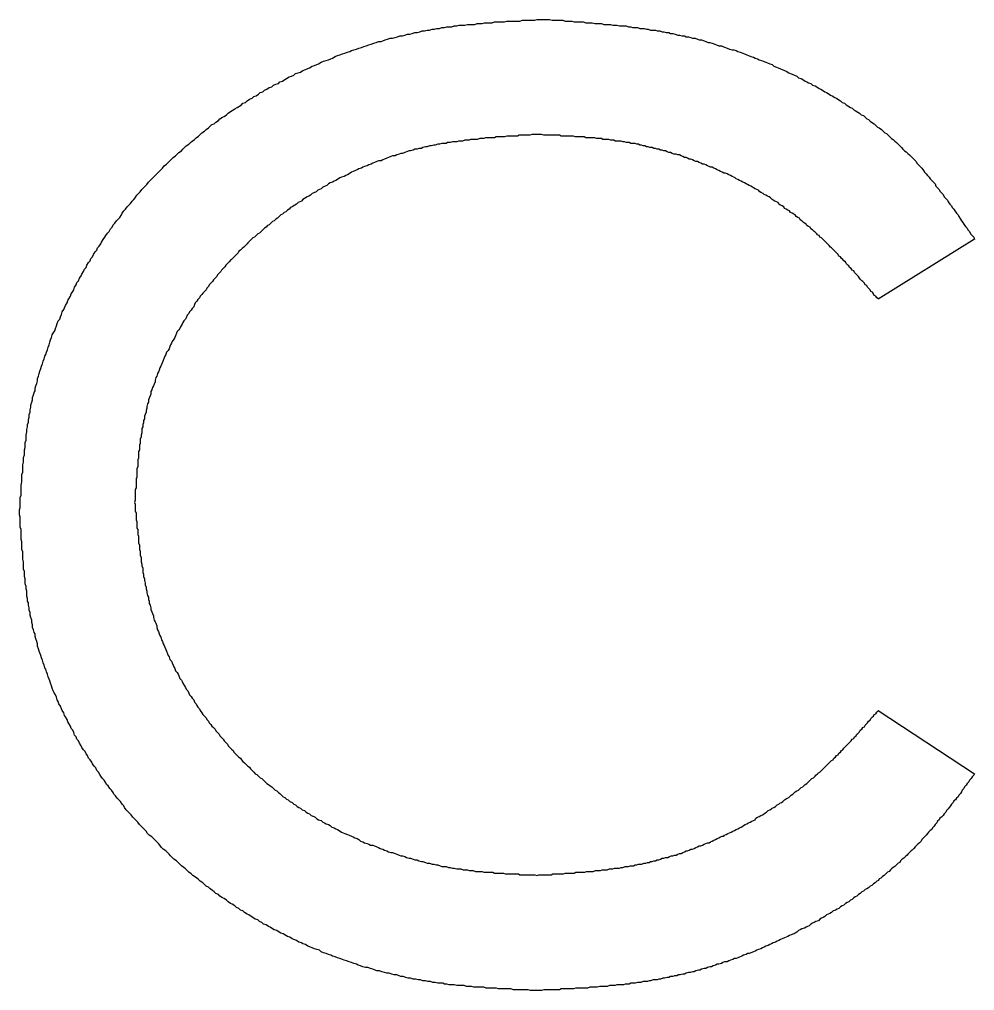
# Model space of a CAD drawing. Extents: x 50 to 503, y 33 to 383.
# Drawn here: x 137.731 to 138.893, y 370.734 to 371.916 of the extents above; entities that cross this region are included whole.
import ezdxf

# ---------------------------------------------------------------- set-up
doc = ezdxf.new("R2010")
doc.units = 0
doc.layers.get('0').update_dxf_attribs({"linetype": 'CONTINUOUS'})

msp = doc.modelspace()

# ---------------------------------------------------------------- linework, layer by layer
at = {"color": 7, "linetype": 'CONTINUOUS'}
for p, q in [((138.8931, 371.6484), (138.7757, 371.5755)), ((138.7757, 371.0747), (138.8931, 370.9977))]:
    msp.add_line(p, q, dxfattribs=at)
at = {"color": 7}
for points in [[(137.731, 371.316, 0), (137.731, 371.319, 0), (137.732, 371.322, 0), (137.732, 371.325, 0), (137.732, 371.328, 0), (137.732, 371.331, 0), (137.732, 371.334, 0), (137.733, 371.337, 0), (137.733, 371.34, 0), (137.733, 371.343, 0), (137.733, 371.346, 0), (137.733, 371.349, 0), (137.734, 371.353, 0), (137.734, 371.356, 0), (137.734, 371.359, 0), (137.734, 371.362, 0), (137.735, 371.365, 0), (137.735, 371.368, 0), (137.735, 371.371, 0), (137.735, 371.374, 0), (137.736, 371.377, 0), (137.736, 371.38, 0), (137.736, 371.383, 0), (137.737, 371.386, 0), (137.737, 371.389, 0), (137.737, 371.392, 0), (137.738, 371.395, 0), (137.738, 371.398, 0), (137.738, 371.401, 0), (137.739, 371.404, 0), (137.739, 371.407, 0), (137.739, 371.41, 0), (137.74, 371.414, 0), (137.74, 371.417, 0), (137.741, 371.42, 0), (137.741, 371.423, 0), (137.742, 371.426, 0), (137.742, 371.429, 0), (137.743, 371.432, 0), (137.743, 371.435, 0), (137.744, 371.438, 0), (137.744, 371.441, 0), (137.745, 371.444, 0), (137.745, 371.447, 0), (137.746, 371.45, 0), (137.747, 371.453, 0), (137.747, 371.456, 0), (137.748, 371.459, 0), (137.749, 371.462, 0), (137.75, 371.464, 0), (137.75, 371.467, 0), (137.751, 371.47, 0), (137.752, 371.473, 0), (137.753, 371.476, 0), (137.753, 371.479, 0), (137.754, 371.482, 0), (137.755, 371.485, 0), (137.756, 371.488, 0), (137.757, 371.491, 0), (137.758, 371.494, 0), (137.759, 371.497, 0), (137.76, 371.5, 0), (137.761, 371.503, 0), (137.762, 371.506, 0), (137.763, 371.508, 0), (137.764, 371.511, 0), (137.765, 371.514, 0), (137.766, 371.517, 0), (137.767, 371.52, 0), (137.768, 371.523, 0), (137.769, 371.526, 0), (137.77, 371.529, 0), (137.771, 371.532, 0), (137.772, 371.534, 0), (137.774, 371.537, 0), (137.775, 371.54, 0), (137.776, 371.543, 0), (137.777, 371.546, 0), (137.778, 371.549, 0), (137.78, 371.551, 0), (137.781, 371.554, 0), (137.782, 371.557, 0), (137.783, 371.56, 0), (137.785, 371.563, 0), (137.786, 371.565, 0), (137.787, 371.568, 0), (137.789, 371.571, 0), (137.79, 371.574, 0), (137.791, 371.576, 0), (137.793, 371.579, 0), (137.794, 371.582, 0), (137.796, 371.585, 0), (137.797, 371.587, 0), (137.798, 371.59, 0), (137.8, 371.593, 0), (137.801, 371.596, 0), (137.803, 371.598, 0), (137.804, 371.601, 0), (137.806, 371.604, 0), (137.807, 371.606, 0), (137.809, 371.609, 0), (137.81, 371.612, 0), (137.812, 371.614, 0), (137.813, 371.617, 0), (137.815, 371.62, 0), (137.817, 371.622, 0), (137.818, 371.625, 0), (137.82, 371.627, 0), (137.821, 371.63, 0), (137.823, 371.633, 0), (137.825, 371.635, 0), (137.826, 371.638, 0), (137.828, 371.64, 0), (137.83, 371.643, 0), (137.831, 371.645, 0), (137.833, 371.648, 0), (137.835, 371.651, 0), (137.836, 371.653, 0), (137.838, 371.656, 0), (137.84, 371.658, 0), (137.842, 371.661, 0), (137.844, 371.663, 0), (137.845, 371.666, 0), (137.847, 371.668, 0), (137.849, 371.671, 0), (137.851, 371.673, 0), (137.853, 371.675, 0), (137.855, 371.678, 0), (137.856, 371.68, 0), (137.858, 371.683, 0), (137.86, 371.685, 0), (137.862, 371.688, 0), (137.864, 371.69, 0), (137.866, 371.692, 0), (137.868, 371.695, 0), (137.87, 371.697, 0), (137.872, 371.699, 0), (137.874, 371.702, 0), (137.876, 371.704, 0), (137.878, 371.706, 0), (137.88, 371.709, 0), (137.882, 371.711, 0), (137.884, 371.713, 0), (137.886, 371.715, 0), (137.888, 371.718, 0), (137.89, 371.72, 0), (137.892, 371.722, 0), (137.894, 371.724, 0), (137.897, 371.727, 0), (137.899, 371.729, 0), (137.901, 371.731, 0), (137.903, 371.733, 0), (137.905, 371.735, 0), (137.907, 371.738, 0), (137.91, 371.74, 0), (137.912, 371.742, 0), (137.914, 371.744, 0), (137.916, 371.746, 0), (137.918, 371.748, 0), (137.921, 371.75, 0), (137.923, 371.752, 0), (137.925, 371.754, 0), (137.928, 371.756, 0), (137.93, 371.758, 0), (137.932, 371.76, 0), (137.934, 371.762, 0), (137.937, 371.764, 0), (137.939, 371.766, 0), (137.941, 371.768, 0), (137.944, 371.77, 0), (137.946, 371.772, 0), (137.949, 371.774, 0), (137.951, 371.776, 0), (137.953, 371.778, 0), (137.956, 371.78, 0), (137.958, 371.782, 0), (137.961, 371.784, 0), (137.963, 371.786, 0), (137.965, 371.788, 0), (137.968, 371.789, 0), (137.97, 371.791, 0), (137.973, 371.793, 0), (137.975, 371.795, 0), (137.978, 371.797, 0), (137.98, 371.798, 0), (137.983, 371.8, 0), (137.985, 371.802, 0), (137.988, 371.804, 0), (137.99, 371.805, 0), (137.993, 371.807, 0), (137.996, 371.809, 0), (137.998, 371.81, 0), (138.001, 371.812, 0), (138.003, 371.814, 0), (138.006, 371.815, 0), (138.008, 371.817, 0), (138.011, 371.819, 0), (138.014, 371.82, 0), (138.016, 371.822, 0), (138.019, 371.823, 0), (138.022, 371.825, 0), (138.024, 371.827, 0), (138.027, 371.828, 0), (138.029, 371.83, 0), (138.032, 371.831, 0), (138.035, 371.833, 0), (138.038, 371.834, 0), (138.04, 371.836, 0), (138.043, 371.837, 0), (138.046, 371.838, 0), (138.048, 371.84, 0), (138.051, 371.841, 0), (138.054, 371.843, 0), (138.056, 371.844, 0), (138.059, 371.846, 0), (138.062, 371.847, 0), (138.065, 371.848, 0), (138.067, 371.85, 0), (138.07, 371.851, 0), (138.073, 371.852, 0), (138.076, 371.854, 0), (138.079, 371.855, 0), (138.081, 371.856, 0), (138.084, 371.857, 0), (138.087, 371.859, 0), (138.09, 371.86, 0), (138.093, 371.861, 0), (138.095, 371.862, 0), (138.098, 371.864, 0), (138.101, 371.865, 0), (138.104, 371.866, 0), (138.107, 371.867, 0), (138.11, 371.868, 0), (138.112, 371.869, 0), (138.115, 371.871, 0), (138.118, 371.872, 0), (138.121, 371.873, 0), (138.124, 371.874, 0), (138.127, 371.875, 0), (138.13, 371.876, 0), (138.133, 371.877, 0), (138.135, 371.878, 0), (138.138, 371.879, 0), (138.141, 371.88, 0), (138.144, 371.881, 0), (138.147, 371.882, 0), (138.15, 371.883, 0), (138.153, 371.884, 0), (138.156, 371.885, 0), (138.159, 371.886, 0), (138.162, 371.887, 0), (138.165, 371.888, 0), (138.168, 371.889, 0), (138.171, 371.889, 0), (138.173, 371.89, 0), (138.176, 371.891, 0), (138.179, 371.892, 0), (138.182, 371.893, 0), (138.185, 371.893, 0), (138.188, 371.894, 0), (138.191, 371.895, 0), (138.194, 371.896, 0), (138.197, 371.896, 0), (138.2, 371.897, 0), (138.203, 371.898, 0), (138.206, 371.898, 0), (138.209, 371.899, 0), (138.212, 371.9, 0), (138.215, 371.9, 0), (138.218, 371.901, 0), (138.221, 371.902, 0), (138.224, 371.902, 0), (138.227, 371.903, 0), (138.23, 371.903, 0), (138.233, 371.904, 0), (138.236, 371.904, 0), (138.239, 371.905, 0), (138.242, 371.905, 0), (138.245, 371.906, 0), (138.248, 371.906, 0), (138.251, 371.907, 0), (138.254, 371.907, 0), (138.257, 371.907, 0), (138.26, 371.908, 0), (138.263, 371.908, 0), (138.266, 371.909, 0), (138.269, 371.909, 0), (138.273, 371.909, 0), (138.276, 371.91, 0), (138.279, 371.91, 0), (138.282, 371.91, 0), (138.285, 371.91, 0), (138.288, 371.911, 0), (138.291, 371.911, 0), (138.294, 371.911, 0), (138.297, 371.912, 0), (138.3, 371.912, 0), (138.303, 371.912, 0), (138.306, 371.912, 0), (138.309, 371.913, 0), (138.312, 371.913, 0), (138.315, 371.913, 0), (138.318, 371.913, 0), (138.321, 371.913, 0), (138.324, 371.914, 0), (138.327, 371.914, 0), (138.331, 371.914, 0), (138.334, 371.914, 0), (138.337, 371.914, 0), (138.34, 371.914, 0), (138.343, 371.915, 0), (138.346, 371.915, 0), (138.349, 371.915, 0), (138.352, 371.915, 0), (138.355, 371.915, 0), (138.358, 371.915, 0), (138.361, 371.916, 0), (138.364, 371.916, 0), (138.367, 371.916, 0), (138.37, 371.916, 0)], [(138.37, 371.916, 0), (138.373, 371.916, 0), (138.376, 371.916, 0), (138.379, 371.915, 0), (138.381, 371.915, 0), (138.384, 371.915, 0), (138.387, 371.915, 0), (138.39, 371.915, 0), (138.392, 371.915, 0), (138.395, 371.914, 0), (138.398, 371.914, 0), (138.401, 371.914, 0), (138.403, 371.914, 0), (138.406, 371.913, 0), (138.409, 371.913, 0), (138.412, 371.913, 0), (138.414, 371.913, 0), (138.417, 371.913, 0), (138.42, 371.912, 0), (138.423, 371.912, 0), (138.425, 371.912, 0), (138.428, 371.912, 0), (138.431, 371.911, 0), (138.434, 371.911, 0), (138.436, 371.911, 0), (138.439, 371.911, 0), (138.442, 371.91, 0), (138.445, 371.91, 0), (138.447, 371.91, 0), (138.45, 371.91, 0), (138.453, 371.909, 0), (138.456, 371.909, 0), (138.458, 371.909, 0), (138.461, 371.908, 0), (138.464, 371.908, 0), (138.467, 371.908, 0), (138.469, 371.908, 0), (138.472, 371.907, 0), (138.475, 371.907, 0), (138.477, 371.906, 0), (138.48, 371.906, 0), (138.483, 371.906, 0), (138.486, 371.905, 0), (138.488, 371.905, 0), (138.491, 371.905, 0), (138.494, 371.904, 0), (138.496, 371.904, 0), (138.499, 371.903, 0), (138.502, 371.903, 0), (138.505, 371.903, 0), (138.507, 371.902, 0), (138.51, 371.902, 0), (138.513, 371.901, 0), (138.515, 371.901, 0), (138.518, 371.9, 0), (138.521, 371.9, 0), (138.523, 371.899, 0), (138.526, 371.899, 0), (138.529, 371.898, 0), (138.532, 371.897, 0), (138.534, 371.897, 0), (138.537, 371.896, 0), (138.54, 371.896, 0), (138.542, 371.895, 0), (138.545, 371.895, 0), (138.548, 371.894, 0), (138.55, 371.893, 0), (138.553, 371.893, 0), (138.556, 371.892, 0), (138.558, 371.891, 0), (138.561, 371.891, 0), (138.564, 371.89, 0), (138.566, 371.889, 0), (138.569, 371.888, 0), (138.571, 371.888, 0), (138.574, 371.887, 0), (138.577, 371.886, 0), (138.579, 371.885, 0), (138.582, 371.884, 0), (138.585, 371.884, 0), (138.587, 371.883, 0), (138.59, 371.882, 0), (138.592, 371.881, 0), (138.595, 371.88, 0), (138.598, 371.879, 0), (138.6, 371.879, 0), (138.603, 371.878, 0), (138.605, 371.877, 0), (138.608, 371.876, 0), (138.611, 371.875, 0), (138.613, 371.874, 0), (138.616, 371.873, 0), (138.618, 371.872, 0), (138.621, 371.871, 0), (138.624, 371.87, 0), (138.626, 371.869, 0), (138.629, 371.868, 0), (138.631, 371.867, 0), (138.634, 371.866, 0), (138.636, 371.865, 0), (138.639, 371.864, 0), (138.641, 371.863, 0), (138.644, 371.862, 0), (138.647, 371.861, 0), (138.649, 371.859, 0), (138.652, 371.858, 0), (138.654, 371.857, 0), (138.657, 371.856, 0), (138.659, 371.855, 0), (138.662, 371.854, 0), (138.664, 371.853, 0), (138.667, 371.851, 0), (138.669, 371.85, 0), (138.672, 371.849, 0), (138.674, 371.848, 0), (138.677, 371.847, 0), (138.679, 371.845, 0), (138.682, 371.844, 0), (138.684, 371.843, 0), (138.687, 371.841, 0), (138.689, 371.84, 0), (138.691, 371.839, 0), (138.694, 371.838, 0), (138.696, 371.836, 0), (138.699, 371.835, 0), (138.701, 371.834, 0), (138.704, 371.832, 0), (138.706, 371.831, 0), (138.708, 371.83, 0), (138.711, 371.828, 0), (138.713, 371.827, 0), (138.716, 371.825, 0), (138.718, 371.824, 0), (138.72, 371.823, 0), (138.723, 371.821, 0), (138.725, 371.82, 0), (138.728, 371.818, 0), (138.73, 371.817, 0), (138.732, 371.815, 0), (138.735, 371.814, 0), (138.737, 371.812, 0), (138.739, 371.811, 0), (138.742, 371.809, 0), (138.744, 371.808, 0), (138.746, 371.806, 0), (138.748, 371.805, 0), (138.751, 371.803, 0), (138.753, 371.802, 0), (138.755, 371.8, 0), (138.758, 371.799, 0), (138.76, 371.797, 0), (138.762, 371.795, 0), (138.764, 371.794, 0), (138.766, 371.792, 0), (138.769, 371.79, 0), (138.771, 371.789, 0), (138.773, 371.787, 0), (138.775, 371.785, 0), (138.777, 371.784, 0), (138.78, 371.782, 0), (138.782, 371.78, 0), (138.784, 371.778, 0), (138.786, 371.777, 0), (138.788, 371.775, 0), (138.79, 371.773, 0), (138.792, 371.771, 0), (138.794, 371.77, 0), (138.796, 371.768, 0), (138.798, 371.766, 0), (138.8, 371.764, 0), (138.802, 371.762, 0), (138.804, 371.76, 0), (138.806, 371.758, 0), (138.808, 371.756, 0), (138.81, 371.755, 0), (138.812, 371.753, 0), (138.814, 371.751, 0), (138.816, 371.749, 0), (138.818, 371.747, 0), (138.82, 371.745, 0), (138.822, 371.743, 0), (138.823, 371.741, 0), (138.825, 371.739, 0), (138.827, 371.737, 0), (138.829, 371.735, 0), (138.831, 371.732, 0), (138.832, 371.73, 0), (138.834, 371.728, 0), (138.836, 371.726, 0), (138.838, 371.724, 0), (138.839, 371.722, 0), (138.841, 371.72, 0), (138.843, 371.718, 0), (138.845, 371.716, 0), (138.846, 371.713, 0), (138.848, 371.711, 0), (138.85, 371.709, 0), (138.851, 371.707, 0), (138.853, 371.705, 0), (138.855, 371.703, 0), (138.856, 371.7, 0), (138.858, 371.698, 0), (138.86, 371.696, 0), (138.861, 371.694, 0), (138.863, 371.691, 0), (138.865, 371.689, 0), (138.866, 371.687, 0), (138.868, 371.685, 0), (138.869, 371.683, 0), (138.871, 371.68, 0), (138.873, 371.678, 0), (138.874, 371.676, 0), (138.876, 371.673, 0), (138.877, 371.671, 0), (138.879, 371.669, 0), (138.88, 371.667, 0), (138.882, 371.664, 0), (138.884, 371.662, 0), (138.885, 371.66, 0), (138.887, 371.658, 0), (138.888, 371.655, 0), (138.89, 371.653, 0), (138.892, 371.651, 0), (138.893, 371.648, 0)], [(138.36, 371.776, 0), (138.357, 371.776, 0), (138.355, 371.776, 0), (138.352, 371.775, 0), (138.35, 371.775, 0), (138.347, 371.775, 0), (138.345, 371.775, 0), (138.342, 371.775, 0), (138.339, 371.775, 0), (138.337, 371.774, 0), (138.334, 371.774, 0), (138.332, 371.774, 0), (138.329, 371.774, 0), (138.327, 371.774, 0), (138.324, 371.774, 0), (138.321, 371.773, 0), (138.319, 371.773, 0), (138.316, 371.773, 0), (138.314, 371.773, 0), (138.311, 371.773, 0), (138.309, 371.772, 0), (138.306, 371.772, 0), (138.303, 371.772, 0), (138.301, 371.772, 0), (138.298, 371.772, 0), (138.296, 371.771, 0), (138.293, 371.771, 0), (138.291, 371.771, 0), (138.288, 371.77, 0), (138.286, 371.77, 0), (138.283, 371.77, 0), (138.28, 371.77, 0), (138.278, 371.769, 0), (138.275, 371.769, 0), (138.273, 371.769, 0), (138.27, 371.768, 0), (138.268, 371.768, 0), (138.265, 371.768, 0), (138.263, 371.767, 0), (138.26, 371.767, 0), (138.258, 371.767, 0), (138.255, 371.766, 0), (138.252, 371.766, 0), (138.25, 371.765, 0), (138.247, 371.765, 0), (138.245, 371.765, 0), (138.242, 371.764, 0), (138.24, 371.764, 0), (138.237, 371.763, 0), (138.235, 371.763, 0), (138.232, 371.762, 0), (138.23, 371.762, 0), (138.227, 371.761, 0), (138.225, 371.761, 0), (138.222, 371.76, 0), (138.22, 371.759, 0), (138.217, 371.759, 0), (138.215, 371.758, 0), (138.212, 371.758, 0), (138.21, 371.757, 0), (138.207, 371.756, 0), (138.205, 371.756, 0), (138.202, 371.755, 0), (138.2, 371.754, 0), (138.197, 371.753, 0), (138.195, 371.753, 0), (138.193, 371.752, 0), (138.19, 371.751, 0), (138.188, 371.75, 0), (138.185, 371.75, 0), (138.183, 371.749, 0), (138.18, 371.748, 0), (138.178, 371.747, 0), (138.175, 371.746, 0), (138.173, 371.745, 0), (138.171, 371.744, 0), (138.168, 371.744, 0), (138.166, 371.743, 0), (138.163, 371.742, 0), (138.161, 371.741, 0), (138.159, 371.74, 0), (138.156, 371.739, 0), (138.154, 371.738, 0), (138.151, 371.737, 0), (138.149, 371.736, 0), (138.147, 371.735, 0), (138.144, 371.734, 0), (138.142, 371.733, 0), (138.14, 371.732, 0), (138.137, 371.731, 0), (138.135, 371.73, 0), (138.132, 371.728, 0), (138.13, 371.727, 0), (138.128, 371.726, 0), (138.126, 371.725, 0), (138.123, 371.724, 0), (138.121, 371.723, 0), (138.119, 371.722, 0), (138.116, 371.72, 0), (138.114, 371.719, 0), (138.112, 371.718, 0), (138.109, 371.717, 0), (138.107, 371.716, 0), (138.105, 371.714, 0), (138.103, 371.713, 0), (138.1, 371.712, 0), (138.098, 371.71, 0), (138.096, 371.709, 0), (138.094, 371.708, 0), (138.092, 371.706, 0), (138.089, 371.705, 0), (138.087, 371.704, 0), (138.085, 371.702, 0), (138.083, 371.701, 0), (138.081, 371.7, 0), (138.078, 371.698, 0), (138.076, 371.697, 0), (138.074, 371.695, 0), (138.072, 371.694, 0), (138.07, 371.693, 0), (138.068, 371.691, 0), (138.066, 371.69, 0), (138.063, 371.688, 0), (138.061, 371.687, 0), (138.059, 371.685, 0), (138.057, 371.684, 0), (138.055, 371.682, 0), (138.053, 371.681, 0), (138.051, 371.679, 0), (138.049, 371.678, 0), (138.047, 371.676, 0), (138.045, 371.674, 0), (138.043, 371.673, 0), (138.041, 371.671, 0), (138.039, 371.67, 0), (138.037, 371.668, 0), (138.035, 371.666, 0), (138.033, 371.665, 0), (138.031, 371.663, 0), (138.029, 371.662, 0), (138.027, 371.66, 0), (138.025, 371.658, 0), (138.023, 371.656, 0), (138.021, 371.655, 0), (138.019, 371.653, 0), (138.017, 371.651, 0), (138.015, 371.65, 0), (138.013, 371.648, 0), (138.011, 371.646, 0), (138.009, 371.644, 0), (138.008, 371.643, 0), (138.006, 371.641, 0), (138.004, 371.639, 0), (138.002, 371.637, 0), (138, 371.635, 0), (137.998, 371.634, 0), (137.997, 371.632, 0), (137.995, 371.63, 0), (137.993, 371.628, 0), (137.991, 371.626, 0), (137.989, 371.624, 0), (137.988, 371.623, 0), (137.986, 371.621, 0), (137.984, 371.619, 0), (137.982, 371.617, 0), (137.981, 371.615, 0), (137.979, 371.613, 0), (137.977, 371.611, 0), (137.976, 371.609, 0), (137.974, 371.607, 0), (137.972, 371.605, 0), (137.971, 371.603, 0), (137.969, 371.601, 0), (137.967, 371.599, 0), (137.966, 371.597, 0), (137.964, 371.595, 0), (137.962, 371.593, 0), (137.961, 371.591, 0), (137.959, 371.589, 0), (137.958, 371.587, 0), (137.956, 371.585, 0), (137.954, 371.583, 0), (137.953, 371.581, 0), (137.951, 371.579, 0), (137.95, 371.577, 0), (137.948, 371.575, 0), (137.947, 371.573, 0), (137.945, 371.571, 0), (137.944, 371.569, 0), (137.943, 371.566, 0), (137.941, 371.564, 0), (137.94, 371.562, 0), (137.938, 371.56, 0), (137.937, 371.558, 0), (137.935, 371.556, 0), (137.934, 371.553, 0), (137.933, 371.551, 0), (137.931, 371.549, 0), (137.93, 371.547, 0), (137.929, 371.545, 0), (137.927, 371.542, 0), (137.926, 371.54, 0), (137.925, 371.538, 0), (137.923, 371.536, 0), (137.922, 371.534, 0), (137.921, 371.531, 0), (137.92, 371.529, 0), (137.919, 371.527, 0), (137.917, 371.524, 0), (137.916, 371.522, 0), (137.915, 371.52, 0), (137.914, 371.518, 0), (137.913, 371.515, 0), (137.912, 371.513, 0), (137.91, 371.511, 0), (137.909, 371.508, 0), (137.908, 371.506, 0), (137.907, 371.504, 0), (137.906, 371.501, 0), (137.905, 371.499, 0), (137.904, 371.496, 0), (137.903, 371.494, 0), (137.902, 371.492, 0), (137.901, 371.489, 0), (137.9, 371.487, 0), (137.899, 371.485, 0), (137.898, 371.482, 0), (137.897, 371.48, 0), (137.896, 371.477, 0), (137.896, 371.475, 0), (137.895, 371.472, 0), (137.894, 371.47, 0), (137.893, 371.468, 0), (137.892, 371.465, 0), (137.891, 371.463, 0), (137.891, 371.46, 0), (137.89, 371.458, 0), (137.889, 371.455, 0), (137.888, 371.453, 0), (137.888, 371.45, 0), (137.887, 371.448, 0), (137.886, 371.445, 0), (137.886, 371.443, 0), (137.885, 371.44, 0), (137.885, 371.438, 0), (137.884, 371.435, 0), (137.883, 371.433, 0), (137.883, 371.43, 0), (137.882, 371.428, 0), (137.882, 371.425, 0), (137.881, 371.423, 0), (137.881, 371.42, 0), (137.88, 371.418, 0), (137.88, 371.415, 0), (137.88, 371.413, 0), (137.879, 371.41, 0), (137.879, 371.408, 0), (137.878, 371.405, 0), (137.878, 371.403, 0), (137.878, 371.4, 0), (137.877, 371.398, 0), (137.877, 371.395, 0), (137.877, 371.392, 0), (137.876, 371.39, 0), (137.876, 371.387, 0), (137.876, 371.385, 0), (137.876, 371.382, 0), (137.875, 371.38, 0), (137.875, 371.377, 0), (137.875, 371.375, 0), (137.875, 371.372, 0), (137.874, 371.369, 0), (137.874, 371.367, 0), (137.874, 371.364, 0), (137.874, 371.362, 0), (137.874, 371.359, 0), (137.873, 371.357, 0), (137.873, 371.354, 0), (137.873, 371.351, 0), (137.873, 371.349, 0), (137.873, 371.346, 0), (137.872, 371.344, 0), (137.872, 371.341, 0), (137.872, 371.339, 0), (137.872, 371.336, 0), (137.872, 371.333, 0), (137.872, 371.331, 0), (137.871, 371.328, 0)], [(138.776, 371.576, 0), (138.774, 371.577, 0), (138.773, 371.579, 0), (138.771, 371.58, 0), (138.77, 371.582, 0), (138.769, 371.584, 0), (138.767, 371.585, 0), (138.766, 371.587, 0), (138.764, 371.589, 0), (138.763, 371.59, 0), (138.762, 371.592, 0), (138.76, 371.593, 0), (138.759, 371.595, 0), (138.757, 371.597, 0), (138.756, 371.598, 0), (138.754, 371.6, 0), (138.753, 371.601, 0), (138.752, 371.603, 0), (138.75, 371.605, 0), (138.749, 371.606, 0), (138.747, 371.608, 0), (138.746, 371.61, 0), (138.744, 371.611, 0), (138.743, 371.613, 0), (138.741, 371.614, 0), (138.74, 371.616, 0), (138.739, 371.617, 0), (138.737, 371.619, 0), (138.736, 371.621, 0), (138.734, 371.622, 0), (138.733, 371.624, 0), (138.731, 371.625, 0), (138.73, 371.627, 0), (138.728, 371.628, 0), (138.727, 371.63, 0), (138.725, 371.632, 0), (138.724, 371.633, 0), (138.722, 371.635, 0), (138.721, 371.636, 0), (138.719, 371.638, 0), (138.718, 371.639, 0), (138.716, 371.641, 0), (138.715, 371.642, 0), (138.713, 371.644, 0), (138.712, 371.645, 0), (138.71, 371.647, 0), (138.709, 371.648, 0), (138.707, 371.65, 0), (138.705, 371.651, 0), (138.704, 371.653, 0), (138.702, 371.654, 0), (138.701, 371.655, 0), (138.699, 371.657, 0), (138.698, 371.658, 0), (138.696, 371.66, 0), (138.694, 371.661, 0), (138.693, 371.663, 0), (138.691, 371.664, 0), (138.689, 371.665, 0), (138.688, 371.667, 0), (138.686, 371.668, 0), (138.685, 371.669, 0), (138.683, 371.671, 0), (138.681, 371.672, 0), (138.68, 371.674, 0), (138.678, 371.675, 0), (138.676, 371.676, 0), (138.675, 371.678, 0), (138.673, 371.679, 0), (138.671, 371.68, 0), (138.669, 371.681, 0), (138.668, 371.683, 0), (138.666, 371.684, 0), (138.664, 371.685, 0), (138.662, 371.686, 0), (138.661, 371.688, 0), (138.659, 371.689, 0), (138.657, 371.69, 0), (138.655, 371.691, 0), (138.654, 371.693, 0), (138.652, 371.694, 0), (138.65, 371.695, 0), (138.648, 371.696, 0), (138.647, 371.697, 0), (138.645, 371.699, 0), (138.643, 371.7, 0), (138.641, 371.701, 0), (138.639, 371.702, 0), (138.637, 371.703, 0), (138.636, 371.704, 0), (138.634, 371.705, 0), (138.632, 371.706, 0), (138.63, 371.708, 0), (138.628, 371.709, 0), (138.626, 371.71, 0), (138.624, 371.711, 0), (138.623, 371.712, 0), (138.621, 371.713, 0), (138.619, 371.714, 0), (138.617, 371.715, 0), (138.615, 371.716, 0), (138.613, 371.717, 0), (138.611, 371.718, 0), (138.609, 371.719, 0), (138.607, 371.72, 0), (138.605, 371.721, 0), (138.603, 371.722, 0), (138.602, 371.723, 0), (138.6, 371.724, 0), (138.598, 371.725, 0), (138.596, 371.726, 0), (138.594, 371.727, 0), (138.592, 371.728, 0), (138.59, 371.729, 0), (138.588, 371.729, 0), (138.586, 371.73, 0), (138.584, 371.731, 0), (138.582, 371.732, 0), (138.58, 371.733, 0), (138.578, 371.734, 0), (138.576, 371.735, 0), (138.574, 371.736, 0), (138.572, 371.736, 0), (138.57, 371.737, 0), (138.568, 371.738, 0), (138.566, 371.739, 0), (138.564, 371.74, 0), (138.562, 371.74, 0), (138.56, 371.741, 0), (138.558, 371.742, 0), (138.556, 371.743, 0), (138.554, 371.743, 0), (138.552, 371.744, 0), (138.55, 371.745, 0), (138.548, 371.746, 0), (138.546, 371.746, 0), (138.544, 371.747, 0), (138.542, 371.748, 0), (138.54, 371.748, 0), (138.538, 371.749, 0), (138.536, 371.75, 0), (138.534, 371.751, 0), (138.532, 371.751, 0), (138.53, 371.752, 0), (138.527, 371.752, 0), (138.525, 371.753, 0), (138.523, 371.754, 0), (138.521, 371.754, 0), (138.519, 371.755, 0), (138.517, 371.756, 0), (138.515, 371.756, 0), (138.513, 371.757, 0), (138.511, 371.757, 0), (138.509, 371.758, 0), (138.507, 371.758, 0), (138.505, 371.759, 0), (138.503, 371.759, 0), (138.501, 371.76, 0), (138.498, 371.76, 0), (138.496, 371.761, 0), (138.494, 371.761, 0), (138.492, 371.762, 0), (138.49, 371.762, 0), (138.488, 371.763, 0), (138.486, 371.763, 0), (138.484, 371.764, 0), (138.482, 371.764, 0), (138.48, 371.765, 0), (138.477, 371.765, 0), (138.475, 371.765, 0), (138.473, 371.766, 0), (138.471, 371.766, 0), (138.469, 371.766, 0), (138.467, 371.767, 0), (138.465, 371.767, 0), (138.463, 371.768, 0), (138.461, 371.768, 0), (138.458, 371.768, 0), (138.456, 371.768, 0), (138.454, 371.769, 0), (138.452, 371.769, 0), (138.45, 371.769, 0), (138.448, 371.77, 0), (138.446, 371.77, 0), (138.444, 371.77, 0), (138.441, 371.77, 0), (138.439, 371.771, 0), (138.437, 371.771, 0), (138.435, 371.771, 0), (138.433, 371.771, 0), (138.431, 371.772, 0), (138.429, 371.772, 0), (138.427, 371.772, 0), (138.424, 371.772, 0), (138.422, 371.772, 0), (138.42, 371.772, 0), (138.418, 371.773, 0), (138.416, 371.773, 0), (138.414, 371.773, 0), (138.412, 371.773, 0), (138.409, 371.773, 0), (138.407, 371.773, 0), (138.405, 371.774, 0), (138.403, 371.774, 0), (138.401, 371.774, 0), (138.399, 371.774, 0), (138.397, 371.774, 0), (138.394, 371.774, 0), (138.392, 371.774, 0), (138.39, 371.774, 0), (138.388, 371.775, 0), (138.386, 371.775, 0), (138.384, 371.775, 0), (138.382, 371.775, 0), (138.379, 371.775, 0), (138.377, 371.775, 0), (138.375, 371.775, 0), (138.373, 371.775, 0), (138.371, 371.775, 0), (138.369, 371.775, 0), (138.366, 371.776, 0), (138.364, 371.776, 0), (138.362, 371.776, 0), (138.36, 371.776, 0)], [(137.871, 371.328, 0), (137.872, 371.326, 0), (137.872, 371.323, 0), (137.872, 371.32, 0), (137.872, 371.318, 0), (137.873, 371.315, 0), (137.873, 371.313, 0), (137.873, 371.31, 0), (137.873, 371.307, 0), (137.874, 371.305, 0), (137.874, 371.302, 0), (137.874, 371.3, 0), (137.874, 371.297, 0), (137.875, 371.295, 0), (137.875, 371.292, 0), (137.875, 371.289, 0), (137.876, 371.287, 0), (137.876, 371.284, 0), (137.876, 371.282, 0), (137.876, 371.279, 0), (137.877, 371.276, 0), (137.877, 371.274, 0), (137.877, 371.271, 0), (137.878, 371.269, 0), (137.878, 371.266, 0), (137.878, 371.264, 0), (137.879, 371.261, 0), (137.879, 371.258, 0), (137.879, 371.256, 0), (137.88, 371.253, 0), (137.88, 371.251, 0), (137.881, 371.248, 0), (137.881, 371.246, 0), (137.881, 371.243, 0), (137.882, 371.241, 0), (137.882, 371.238, 0), (137.883, 371.235, 0), (137.883, 371.233, 0), (137.884, 371.23, 0), (137.884, 371.228, 0), (137.885, 371.225, 0), (137.885, 371.223, 0), (137.886, 371.22, 0), (137.886, 371.218, 0), (137.887, 371.215, 0), (137.888, 371.213, 0), (137.888, 371.21, 0), (137.889, 371.208, 0), (137.889, 371.205, 0), (137.89, 371.203, 0), (137.891, 371.2, 0), (137.891, 371.198, 0), (137.892, 371.195, 0), (137.893, 371.193, 0), (137.894, 371.19, 0), (137.894, 371.188, 0), (137.895, 371.185, 0), (137.896, 371.183, 0), (137.897, 371.181, 0), (137.898, 371.178, 0), (137.898, 371.176, 0), (137.899, 371.173, 0), (137.9, 371.171, 0), (137.901, 371.168, 0), (137.902, 371.166, 0), (137.903, 371.164, 0), (137.904, 371.161, 0), (137.905, 371.159, 0), (137.906, 371.156, 0), (137.907, 371.154, 0), (137.908, 371.152, 0), (137.909, 371.149, 0), (137.91, 371.147, 0), (137.911, 371.144, 0), (137.912, 371.142, 0), (137.913, 371.14, 0), (137.914, 371.137, 0), (137.916, 371.135, 0), (137.917, 371.133, 0), (137.918, 371.13, 0), (137.919, 371.128, 0), (137.92, 371.126, 0), (137.921, 371.123, 0), (137.923, 371.121, 0), (137.924, 371.119, 0), (137.925, 371.117, 0), (137.926, 371.114, 0), (137.928, 371.112, 0), (137.929, 371.11, 0), (137.93, 371.108, 0), (137.932, 371.105, 0), (137.933, 371.103, 0), (137.934, 371.101, 0), (137.936, 371.099, 0), (137.937, 371.096, 0), (137.938, 371.094, 0), (137.94, 371.092, 0), (137.941, 371.09, 0), (137.943, 371.088, 0), (137.944, 371.085, 0), (137.946, 371.083, 0), (137.947, 371.081, 0), (137.948, 371.079, 0), (137.95, 371.077, 0), (137.951, 371.075, 0), (137.953, 371.072, 0), (137.954, 371.07, 0), (137.956, 371.068, 0), (137.958, 371.066, 0), (137.959, 371.064, 0), (137.961, 371.062, 0), (137.962, 371.06, 0), (137.964, 371.058, 0), (137.965, 371.056, 0), (137.967, 371.054, 0), (137.969, 371.052, 0), (137.97, 371.05, 0), (137.972, 371.048, 0), (137.974, 371.046, 0), (137.975, 371.044, 0), (137.977, 371.042, 0), (137.979, 371.04, 0), (137.98, 371.038, 0), (137.982, 371.036, 0), (137.984, 371.034, 0), (137.985, 371.032, 0), (137.987, 371.03, 0), (137.989, 371.028, 0), (137.991, 371.026, 0), (137.992, 371.024, 0), (137.994, 371.022, 0), (137.996, 371.02, 0), (137.998, 371.018, 0), (138, 371.017, 0), (138.001, 371.015, 0), (138.003, 371.013, 0), (138.005, 371.011, 0), (138.007, 371.009, 0), (138.009, 371.007, 0), (138.011, 371.006, 0), (138.012, 371.004, 0), (138.014, 371.002, 0), (138.016, 371, 0), (138.018, 370.998, 0), (138.02, 370.997, 0), (138.022, 370.995, 0), (138.024, 370.993, 0), (138.026, 370.992, 0), (138.028, 370.99, 0), (138.03, 370.988, 0), (138.032, 370.986, 0), (138.034, 370.985, 0), (138.036, 370.983, 0), (138.038, 370.982, 0), (138.04, 370.98, 0), (138.042, 370.978, 0), (138.044, 370.977, 0), (138.046, 370.975, 0), (138.048, 370.974, 0), (138.05, 370.972, 0), (138.052, 370.97, 0), (138.054, 370.969, 0), (138.056, 370.967, 0), (138.058, 370.966, 0), (138.06, 370.964, 0), (138.063, 370.963, 0), (138.065, 370.961, 0), (138.067, 370.96, 0), (138.069, 370.958, 0), (138.071, 370.957, 0), (138.073, 370.956, 0), (138.075, 370.954, 0), (138.078, 370.953, 0), (138.08, 370.951, 0), (138.082, 370.95, 0), (138.084, 370.949, 0), (138.086, 370.947, 0), (138.089, 370.946, 0), (138.091, 370.945, 0), (138.093, 370.943, 0), (138.095, 370.942, 0), (138.098, 370.941, 0), (138.1, 370.939, 0), (138.102, 370.938, 0), (138.104, 370.937, 0), (138.107, 370.936, 0), (138.109, 370.935, 0), (138.111, 370.933, 0), (138.114, 370.932, 0), (138.116, 370.931, 0), (138.118, 370.93, 0), (138.12, 370.929, 0), (138.123, 370.927, 0), (138.125, 370.926, 0), (138.127, 370.925, 0), (138.13, 370.924, 0), (138.132, 370.923, 0), (138.135, 370.922, 0), (138.137, 370.921, 0), (138.139, 370.92, 0), (138.142, 370.919, 0), (138.144, 370.918, 0), (138.146, 370.916, 0), (138.149, 370.915, 0), (138.151, 370.914, 0), (138.154, 370.913, 0), (138.156, 370.912, 0), (138.158, 370.911, 0), (138.161, 370.911, 0), (138.163, 370.91, 0), (138.166, 370.909, 0), (138.168, 370.908, 0), (138.17, 370.907, 0), (138.173, 370.906, 0), (138.175, 370.905, 0), (138.178, 370.904, 0), (138.18, 370.903, 0), (138.183, 370.902, 0), (138.185, 370.902, 0), (138.188, 370.901, 0), (138.19, 370.9, 0), (138.193, 370.899, 0), (138.195, 370.898, 0), (138.197, 370.898, 0), (138.2, 370.897, 0), (138.202, 370.896, 0), (138.205, 370.895, 0), (138.207, 370.895, 0), (138.21, 370.894, 0), (138.212, 370.893, 0), (138.215, 370.893, 0), (138.217, 370.892, 0), (138.22, 370.891, 0), (138.222, 370.891, 0), (138.225, 370.89, 0), (138.227, 370.889, 0), (138.23, 370.889, 0), (138.233, 370.888, 0), (138.235, 370.888, 0), (138.238, 370.887, 0), (138.24, 370.887, 0), (138.243, 370.886, 0), (138.245, 370.885, 0), (138.248, 370.885, 0), (138.25, 370.885, 0), (138.253, 370.884, 0), (138.255, 370.884, 0), (138.258, 370.883, 0), (138.26, 370.883, 0), (138.263, 370.882, 0), (138.266, 370.882, 0), (138.268, 370.882, 0), (138.271, 370.881, 0), (138.273, 370.881, 0), (138.276, 370.881, 0), (138.278, 370.88, 0), (138.281, 370.88, 0), (138.283, 370.88, 0), (138.286, 370.879, 0), (138.289, 370.879, 0), (138.291, 370.879, 0), (138.294, 370.879, 0), (138.296, 370.878, 0), (138.299, 370.878, 0), (138.301, 370.878, 0), (138.304, 370.878, 0), (138.307, 370.878, 0), (138.309, 370.877, 0), (138.312, 370.877, 0), (138.314, 370.877, 0), (138.317, 370.877, 0), (138.32, 370.877, 0), (138.322, 370.876, 0), (138.325, 370.876, 0), (138.327, 370.876, 0), (138.33, 370.876, 0), (138.332, 370.876, 0), (138.335, 370.876, 0), (138.338, 370.876, 0), (138.34, 370.875, 0), (138.343, 370.875, 0), (138.345, 370.875, 0), (138.348, 370.875, 0), (138.351, 370.875, 0), (138.353, 370.875, 0), (138.356, 370.875, 0), (138.358, 370.875, 0), (138.361, 370.874, 0)], [(138.359, 370.734, 0), (138.356, 370.734, 0), (138.353, 370.734, 0), (138.35, 370.735, 0), (138.347, 370.735, 0), (138.344, 370.735, 0), (138.341, 370.735, 0), (138.338, 370.735, 0), (138.335, 370.735, 0), (138.332, 370.735, 0), (138.329, 370.736, 0), (138.326, 370.736, 0), (138.323, 370.736, 0), (138.32, 370.736, 0), (138.317, 370.736, 0), (138.314, 370.736, 0), (138.311, 370.737, 0), (138.308, 370.737, 0), (138.305, 370.737, 0), (138.302, 370.737, 0), (138.299, 370.737, 0), (138.296, 370.738, 0), (138.293, 370.738, 0), (138.29, 370.738, 0), (138.287, 370.738, 0), (138.284, 370.738, 0), (138.281, 370.739, 0), (138.278, 370.739, 0), (138.275, 370.739, 0), (138.272, 370.74, 0), (138.269, 370.74, 0), (138.266, 370.74, 0), (138.263, 370.74, 0), (138.26, 370.741, 0), (138.257, 370.741, 0), (138.254, 370.741, 0), (138.251, 370.742, 0), (138.248, 370.742, 0), (138.246, 370.743, 0), (138.243, 370.743, 0), (138.24, 370.743, 0), (138.237, 370.744, 0), (138.234, 370.744, 0), (138.231, 370.745, 0), (138.228, 370.745, 0), (138.225, 370.746, 0), (138.222, 370.746, 0), (138.219, 370.747, 0), (138.216, 370.747, 0), (138.213, 370.748, 0), (138.21, 370.748, 0), (138.207, 370.749, 0), (138.204, 370.749, 0), (138.201, 370.75, 0), (138.198, 370.751, 0), (138.195, 370.751, 0), (138.193, 370.752, 0), (138.19, 370.753, 0), (138.187, 370.753, 0), (138.184, 370.754, 0), (138.181, 370.755, 0), (138.178, 370.755, 0), (138.175, 370.756, 0), (138.172, 370.757, 0), (138.169, 370.758, 0), (138.166, 370.758, 0), (138.164, 370.759, 0), (138.161, 370.76, 0), (138.158, 370.761, 0), (138.155, 370.762, 0), (138.152, 370.762, 0), (138.149, 370.763, 0), (138.146, 370.764, 0), (138.143, 370.765, 0), (138.141, 370.766, 0), (138.138, 370.767, 0), (138.135, 370.768, 0), (138.132, 370.769, 0), (138.129, 370.77, 0), (138.126, 370.771, 0), (138.124, 370.772, 0), (138.121, 370.773, 0), (138.118, 370.774, 0), (138.115, 370.775, 0), (138.112, 370.776, 0), (138.11, 370.777, 0), (138.107, 370.778, 0), (138.104, 370.779, 0), (138.101, 370.78, 0), (138.098, 370.781, 0), (138.096, 370.783, 0), (138.093, 370.784, 0), (138.09, 370.785, 0), (138.087, 370.786, 0), (138.085, 370.787, 0), (138.082, 370.788, 0), (138.079, 370.79, 0), (138.076, 370.791, 0), (138.074, 370.792, 0), (138.071, 370.793, 0), (138.068, 370.795, 0), (138.065, 370.796, 0), (138.063, 370.797, 0), (138.06, 370.799, 0), (138.057, 370.8, 0), (138.055, 370.801, 0), (138.052, 370.803, 0), (138.049, 370.804, 0), (138.047, 370.805, 0), (138.044, 370.807, 0), (138.041, 370.808, 0), (138.039, 370.809, 0), (138.036, 370.811, 0), (138.034, 370.812, 0), (138.031, 370.814, 0), (138.028, 370.815, 0), (138.026, 370.817, 0), (138.023, 370.818, 0), (138.021, 370.82, 0), (138.018, 370.821, 0), (138.015, 370.823, 0), (138.013, 370.824, 0), (138.01, 370.826, 0), (138.008, 370.827, 0), (138.005, 370.829, 0), (138.003, 370.831, 0), (138, 370.832, 0), (137.998, 370.834, 0), (137.995, 370.835, 0), (137.993, 370.837, 0), (137.99, 370.839, 0), (137.988, 370.84, 0), (137.985, 370.842, 0), (137.983, 370.844, 0), (137.98, 370.846, 0), (137.978, 370.847, 0), (137.975, 370.849, 0), (137.973, 370.851, 0), (137.97, 370.852, 0), (137.968, 370.854, 0), (137.966, 370.856, 0), (137.963, 370.858, 0), (137.961, 370.86, 0), (137.958, 370.861, 0), (137.956, 370.863, 0), (137.954, 370.865, 0), (137.951, 370.867, 0), (137.949, 370.869, 0), (137.947, 370.871, 0), (137.944, 370.873, 0), (137.942, 370.874, 0), (137.94, 370.876, 0), (137.937, 370.878, 0), (137.935, 370.88, 0), (137.933, 370.882, 0), (137.931, 370.884, 0), (137.928, 370.886, 0), (137.926, 370.888, 0), (137.924, 370.89, 0), (137.922, 370.892, 0), (137.919, 370.894, 0), (137.917, 370.896, 0), (137.915, 370.898, 0), (137.913, 370.9, 0), (137.911, 370.902, 0), (137.909, 370.904, 0), (137.906, 370.906, 0), (137.904, 370.908, 0), (137.902, 370.911, 0), (137.9, 370.913, 0), (137.898, 370.915, 0), (137.896, 370.917, 0), (137.894, 370.919, 0), (137.892, 370.921, 0), (137.889, 370.923, 0), (137.887, 370.925, 0), (137.885, 370.928, 0), (137.883, 370.93, 0), (137.881, 370.932, 0), (137.879, 370.934, 0), (137.877, 370.936, 0), (137.875, 370.939, 0), (137.873, 370.941, 0), (137.871, 370.943, 0), (137.869, 370.945, 0), (137.867, 370.948, 0), (137.865, 370.95, 0), (137.863, 370.952, 0), (137.861, 370.954, 0), (137.859, 370.957, 0), (137.858, 370.959, 0), (137.856, 370.961, 0), (137.854, 370.964, 0), (137.852, 370.966, 0), (137.85, 370.968, 0), (137.848, 370.971, 0), (137.846, 370.973, 0), (137.845, 370.975, 0), (137.843, 370.978, 0), (137.841, 370.98, 0), (137.839, 370.983, 0), (137.837, 370.985, 0), (137.836, 370.987, 0), (137.834, 370.99, 0), (137.832, 370.992, 0), (137.83, 370.995, 0), (137.829, 370.997, 0), (137.827, 371, 0), (137.825, 371.002, 0), (137.824, 371.005, 0), (137.822, 371.007, 0), (137.82, 371.01, 0), (137.819, 371.012, 0), (137.817, 371.015, 0), (137.815, 371.017, 0), (137.814, 371.02, 0), (137.812, 371.022, 0), (137.811, 371.025, 0), (137.809, 371.027, 0), (137.807, 371.03, 0), (137.806, 371.032, 0), (137.804, 371.035, 0), (137.803, 371.038, 0), (137.801, 371.04, 0), (137.8, 371.043, 0), (137.798, 371.045, 0), (137.797, 371.048, 0), (137.796, 371.051, 0), (137.794, 371.053, 0), (137.793, 371.056, 0), (137.791, 371.059, 0), (137.79, 371.061, 0), (137.789, 371.064, 0), (137.787, 371.067, 0), (137.786, 371.069, 0), (137.785, 371.072, 0), (137.783, 371.075, 0), (137.782, 371.077, 0), (137.781, 371.08, 0), (137.779, 371.083, 0), (137.778, 371.086, 0), (137.777, 371.088, 0), (137.776, 371.091, 0), (137.775, 371.094, 0), (137.773, 371.097, 0), (137.772, 371.099, 0), (137.771, 371.102, 0), (137.77, 371.105, 0), (137.769, 371.108, 0), (137.768, 371.111, 0), (137.767, 371.113, 0), (137.766, 371.116, 0), (137.765, 371.119, 0), (137.764, 371.122, 0), (137.763, 371.125, 0), (137.762, 371.127, 0), (137.761, 371.13, 0), (137.76, 371.133, 0), (137.759, 371.136, 0), (137.758, 371.139, 0), (137.757, 371.142, 0), (137.756, 371.145, 0), (137.755, 371.147, 0), (137.754, 371.15, 0), (137.753, 371.153, 0), (137.753, 371.156, 0), (137.752, 371.159, 0), (137.751, 371.162, 0), (137.75, 371.165, 0), (137.75, 371.168, 0), (137.749, 371.17, 0), (137.748, 371.173, 0), (137.747, 371.176, 0), (137.747, 371.179, 0), (137.746, 371.182, 0), (137.746, 371.185, 0), (137.745, 371.188, 0), (137.744, 371.191, 0), (137.744, 371.194, 0), (137.743, 371.197, 0), (137.743, 371.2, 0), (137.742, 371.203, 0), (137.742, 371.206, 0), (137.741, 371.208, 0), (137.741, 371.211, 0), (137.74, 371.214, 0), (137.74, 371.217, 0), (137.74, 371.22, 0), (137.739, 371.223, 0), (137.739, 371.226, 0), (137.738, 371.229, 0), (137.738, 371.232, 0), (137.738, 371.235, 0), (137.737, 371.238, 0), (137.737, 371.241, 0), (137.737, 371.244, 0), (137.736, 371.247, 0), (137.736, 371.25, 0), (137.736, 371.253, 0), (137.736, 371.256, 0), (137.735, 371.259, 0), (137.735, 371.262, 0), (137.735, 371.265, 0), (137.735, 371.268, 0), (137.734, 371.271, 0), (137.734, 371.274, 0), (137.734, 371.277, 0), (137.734, 371.28, 0), (137.733, 371.283, 0), (137.733, 371.286, 0), (137.733, 371.289, 0), (137.733, 371.292, 0), (137.733, 371.295, 0), (137.732, 371.298, 0), (137.732, 371.301, 0), (137.732, 371.304, 0), (137.732, 371.307, 0), (137.732, 371.31, 0), (137.731, 371.313, 0), (137.731, 371.316, 0)], [(138.361, 370.874, 0), (138.363, 370.875, 0), (138.365, 370.875, 0), (138.367, 370.875, 0), (138.37, 370.875, 0), (138.372, 370.875, 0), (138.374, 370.875, 0), (138.376, 370.875, 0), (138.378, 370.875, 0), (138.38, 370.876, 0), (138.382, 370.876, 0), (138.385, 370.876, 0), (138.387, 370.876, 0), (138.389, 370.876, 0), (138.391, 370.876, 0), (138.393, 370.876, 0), (138.395, 370.877, 0), (138.397, 370.877, 0), (138.4, 370.877, 0), (138.402, 370.877, 0), (138.404, 370.877, 0), (138.406, 370.877, 0), (138.408, 370.878, 0), (138.41, 370.878, 0), (138.412, 370.878, 0), (138.415, 370.878, 0), (138.417, 370.878, 0), (138.419, 370.878, 0), (138.421, 370.879, 0), (138.423, 370.879, 0), (138.425, 370.879, 0), (138.427, 370.879, 0), (138.429, 370.879, 0), (138.432, 370.88, 0), (138.434, 370.88, 0), (138.436, 370.88, 0), (138.438, 370.88, 0), (138.44, 370.881, 0), (138.442, 370.881, 0), (138.444, 370.881, 0), (138.446, 370.881, 0), (138.449, 370.882, 0), (138.451, 370.882, 0), (138.453, 370.882, 0), (138.455, 370.883, 0), (138.457, 370.883, 0), (138.459, 370.883, 0), (138.461, 370.883, 0), (138.463, 370.884, 0), (138.465, 370.884, 0), (138.468, 370.885, 0), (138.47, 370.885, 0), (138.472, 370.885, 0), (138.474, 370.886, 0), (138.476, 370.886, 0), (138.478, 370.886, 0), (138.48, 370.887, 0), (138.482, 370.887, 0), (138.484, 370.888, 0), (138.486, 370.888, 0), (138.488, 370.888, 0), (138.491, 370.889, 0), (138.493, 370.889, 0), (138.495, 370.89, 0), (138.497, 370.89, 0), (138.499, 370.891, 0), (138.501, 370.891, 0), (138.503, 370.892, 0), (138.505, 370.892, 0), (138.507, 370.893, 0), (138.509, 370.893, 0), (138.511, 370.894, 0), (138.513, 370.895, 0), (138.515, 370.895, 0), (138.517, 370.896, 0), (138.52, 370.896, 0), (138.522, 370.897, 0), (138.524, 370.898, 0), (138.526, 370.898, 0), (138.528, 370.899, 0), (138.53, 370.899, 0), (138.532, 370.9, 0), (138.534, 370.901, 0), (138.536, 370.901, 0), (138.538, 370.902, 0), (138.54, 370.903, 0), (138.542, 370.904, 0), (138.544, 370.904, 0), (138.546, 370.905, 0), (138.548, 370.906, 0), (138.55, 370.906, 0), (138.552, 370.907, 0), (138.554, 370.908, 0), (138.556, 370.909, 0), (138.558, 370.91, 0), (138.56, 370.91, 0), (138.562, 370.911, 0), (138.564, 370.912, 0), (138.566, 370.913, 0), (138.568, 370.914, 0), (138.57, 370.914, 0), (138.572, 370.915, 0), (138.574, 370.916, 0), (138.576, 370.917, 0), (138.578, 370.918, 0), (138.58, 370.919, 0), (138.582, 370.92, 0), (138.584, 370.921, 0), (138.586, 370.922, 0), (138.588, 370.922, 0), (138.589, 370.923, 0), (138.591, 370.924, 0), (138.593, 370.925, 0), (138.595, 370.926, 0), (138.597, 370.927, 0), (138.599, 370.928, 0), (138.601, 370.929, 0), (138.603, 370.93, 0), (138.605, 370.931, 0), (138.607, 370.932, 0), (138.609, 370.933, 0), (138.611, 370.934, 0), (138.612, 370.935, 0), (138.614, 370.936, 0), (138.616, 370.937, 0), (138.618, 370.938, 0), (138.62, 370.939, 0), (138.622, 370.94, 0), (138.624, 370.941, 0), (138.626, 370.942, 0), (138.627, 370.944, 0), (138.629, 370.945, 0), (138.631, 370.946, 0), (138.633, 370.947, 0), (138.635, 370.948, 0), (138.637, 370.949, 0), (138.638, 370.95, 0), (138.64, 370.951, 0), (138.642, 370.953, 0), (138.644, 370.954, 0), (138.646, 370.955, 0), (138.647, 370.956, 0), (138.649, 370.957, 0), (138.651, 370.958, 0), (138.653, 370.96, 0), (138.655, 370.961, 0), (138.656, 370.962, 0), (138.658, 370.963, 0), (138.66, 370.964, 0), (138.662, 370.966, 0), (138.663, 370.967, 0), (138.665, 370.968, 0), (138.667, 370.969, 0), (138.669, 370.971, 0), (138.67, 370.972, 0), (138.672, 370.973, 0), (138.674, 370.975, 0), (138.675, 370.976, 0), (138.677, 370.977, 0), (138.679, 370.978, 0), (138.681, 370.98, 0), (138.682, 370.981, 0), (138.684, 370.982, 0), (138.686, 370.984, 0), (138.687, 370.985, 0), (138.689, 370.986, 0), (138.691, 370.988, 0), (138.692, 370.989, 0), (138.694, 370.991, 0), (138.695, 370.992, 0), (138.697, 370.993, 0), (138.699, 370.995, 0), (138.7, 370.996, 0), (138.702, 370.998, 0), (138.703, 370.999, 0), (138.705, 371, 0), (138.707, 371.002, 0), (138.708, 371.003, 0), (138.71, 371.005, 0), (138.711, 371.006, 0), (138.713, 371.008, 0), (138.714, 371.009, 0), (138.716, 371.011, 0), (138.717, 371.012, 0), (138.719, 371.014, 0), (138.721, 371.015, 0), (138.722, 371.017, 0), (138.724, 371.018, 0), (138.725, 371.02, 0), (138.727, 371.021, 0), (138.728, 371.023, 0), (138.73, 371.024, 0), (138.731, 371.026, 0), (138.733, 371.027, 0), (138.734, 371.029, 0), (138.735, 371.03, 0), (138.737, 371.032, 0), (138.738, 371.033, 0), (138.74, 371.035, 0), (138.741, 371.036, 0), (138.743, 371.038, 0), (138.744, 371.04, 0), (138.746, 371.041, 0), (138.747, 371.043, 0), (138.749, 371.044, 0), (138.75, 371.046, 0), (138.751, 371.047, 0), (138.753, 371.049, 0), (138.754, 371.051, 0), (138.756, 371.052, 0), (138.757, 371.054, 0), (138.759, 371.055, 0), (138.76, 371.057, 0), (138.762, 371.059, 0), (138.763, 371.06, 0), (138.764, 371.062, 0), (138.766, 371.063, 0), (138.767, 371.065, 0), (138.769, 371.067, 0), (138.77, 371.068, 0), (138.771, 371.07, 0), (138.773, 371.071, 0), (138.774, 371.073, 0), (138.776, 371.075, 0)], [(138.893, 370.998, 0), (138.892, 370.996, 0), (138.89, 370.994, 0), (138.889, 370.992, 0), (138.887, 370.99, 0), (138.886, 370.988, 0), (138.884, 370.986, 0), (138.883, 370.984, 0), (138.881, 370.982, 0), (138.88, 370.98, 0), (138.878, 370.978, 0), (138.877, 370.976, 0), (138.876, 370.974, 0), (138.874, 370.972, 0), (138.873, 370.97, 0), (138.871, 370.968, 0), (138.87, 370.966, 0), (138.868, 370.965, 0), (138.867, 370.963, 0), (138.865, 370.961, 0), (138.864, 370.959, 0), (138.862, 370.957, 0), (138.861, 370.955, 0), (138.859, 370.953, 0), (138.858, 370.951, 0), (138.856, 370.949, 0), (138.855, 370.947, 0), (138.853, 370.945, 0), (138.851, 370.944, 0), (138.85, 370.942, 0), (138.848, 370.94, 0), (138.847, 370.938, 0), (138.845, 370.936, 0), (138.844, 370.934, 0), (138.842, 370.932, 0), (138.841, 370.93, 0), (138.839, 370.929, 0), (138.837, 370.927, 0), (138.836, 370.925, 0), (138.834, 370.923, 0), (138.832, 370.921, 0), (138.831, 370.92, 0), (138.829, 370.918, 0), (138.828, 370.916, 0), (138.826, 370.914, 0), (138.824, 370.912, 0), (138.823, 370.911, 0), (138.821, 370.909, 0), (138.819, 370.907, 0), (138.817, 370.905, 0), (138.816, 370.904, 0), (138.814, 370.902, 0), (138.812, 370.9, 0), (138.811, 370.899, 0), (138.809, 370.897, 0), (138.807, 370.895, 0), (138.805, 370.894, 0), (138.803, 370.892, 0), (138.802, 370.89, 0), (138.8, 370.889, 0), (138.798, 370.887, 0), (138.796, 370.885, 0), (138.794, 370.884, 0), (138.792, 370.882, 0), (138.791, 370.881, 0), (138.789, 370.879, 0), (138.787, 370.878, 0), (138.785, 370.876, 0), (138.783, 370.874, 0), (138.781, 370.873, 0), (138.779, 370.871, 0), (138.777, 370.87, 0), (138.776, 370.868, 0), (138.774, 370.867, 0), (138.772, 370.865, 0), (138.77, 370.864, 0), (138.768, 370.862, 0), (138.766, 370.861, 0), (138.764, 370.859, 0), (138.762, 370.858, 0), (138.76, 370.857, 0), (138.758, 370.855, 0), (138.756, 370.854, 0), (138.754, 370.852, 0), (138.752, 370.851, 0), (138.75, 370.849, 0), (138.748, 370.848, 0), (138.746, 370.847, 0), (138.744, 370.845, 0), (138.742, 370.844, 0), (138.74, 370.842, 0), (138.738, 370.841, 0), (138.736, 370.84, 0), (138.734, 370.838, 0), (138.732, 370.837, 0), (138.73, 370.836, 0), (138.728, 370.834, 0), (138.726, 370.833, 0), (138.724, 370.832, 0), (138.721, 370.831, 0), (138.719, 370.829, 0), (138.717, 370.828, 0), (138.715, 370.827, 0), (138.713, 370.826, 0), (138.711, 370.824, 0), (138.709, 370.823, 0), (138.707, 370.822, 0), (138.705, 370.821, 0), (138.703, 370.819, 0), (138.7, 370.818, 0), (138.698, 370.817, 0), (138.696, 370.816, 0), (138.694, 370.815, 0), (138.692, 370.813, 0), (138.69, 370.812, 0), (138.688, 370.811, 0), (138.686, 370.81, 0), (138.683, 370.809, 0), (138.681, 370.808, 0), (138.679, 370.807, 0), (138.677, 370.805, 0), (138.675, 370.804, 0), (138.673, 370.803, 0), (138.67, 370.802, 0), (138.668, 370.801, 0), (138.666, 370.8, 0), (138.664, 370.799, 0), (138.662, 370.798, 0), (138.659, 370.797, 0), (138.657, 370.796, 0), (138.655, 370.795, 0), (138.653, 370.794, 0), (138.651, 370.793, 0), (138.648, 370.792, 0), (138.646, 370.791, 0), (138.644, 370.79, 0), (138.642, 370.789, 0), (138.639, 370.788, 0), (138.637, 370.787, 0), (138.635, 370.786, 0), (138.633, 370.785, 0), (138.63, 370.784, 0), (138.628, 370.783, 0), (138.626, 370.782, 0), (138.624, 370.781, 0), (138.621, 370.78, 0), (138.619, 370.779, 0), (138.617, 370.779, 0), (138.615, 370.778, 0), (138.612, 370.777, 0), (138.61, 370.776, 0), (138.608, 370.775, 0), (138.605, 370.774, 0), (138.603, 370.773, 0), (138.601, 370.773, 0), (138.599, 370.772, 0), (138.596, 370.771, 0), (138.594, 370.77, 0), (138.592, 370.769, 0), (138.589, 370.769, 0), (138.587, 370.768, 0), (138.585, 370.767, 0), (138.582, 370.766, 0), (138.58, 370.766, 0), (138.578, 370.765, 0), (138.575, 370.764, 0), (138.573, 370.763, 0), (138.571, 370.763, 0), (138.568, 370.762, 0), (138.566, 370.761, 0), (138.564, 370.761, 0), (138.561, 370.76, 0), (138.559, 370.759, 0), (138.557, 370.759, 0), (138.554, 370.758, 0), (138.552, 370.757, 0), (138.55, 370.757, 0), (138.547, 370.756, 0), (138.545, 370.756, 0), (138.542, 370.755, 0), (138.54, 370.754, 0), (138.538, 370.754, 0), (138.535, 370.753, 0), (138.533, 370.753, 0), (138.531, 370.752, 0), (138.528, 370.752, 0), (138.526, 370.751, 0), (138.523, 370.751, 0), (138.521, 370.75, 0), (138.519, 370.75, 0), (138.516, 370.749, 0), (138.514, 370.749, 0), (138.511, 370.748, 0), (138.509, 370.748, 0), (138.507, 370.747, 0), (138.504, 370.747, 0), (138.502, 370.747, 0), (138.499, 370.746, 0), (138.497, 370.746, 0), (138.495, 370.745, 0), (138.492, 370.745, 0), (138.49, 370.745, 0), (138.487, 370.744, 0), (138.485, 370.744, 0), (138.483, 370.744, 0), (138.48, 370.743, 0), (138.478, 370.743, 0), (138.475, 370.743, 0), (138.473, 370.742, 0), (138.471, 370.742, 0), (138.468, 370.742, 0), (138.466, 370.741, 0), (138.463, 370.741, 0), (138.461, 370.741, 0), (138.458, 370.741, 0), (138.456, 370.74, 0), (138.454, 370.74, 0), (138.451, 370.74, 0), (138.449, 370.74, 0), (138.446, 370.739, 0), (138.444, 370.739, 0), (138.442, 370.739, 0), (138.439, 370.739, 0), (138.437, 370.739, 0), (138.434, 370.738, 0), (138.432, 370.738, 0), (138.429, 370.738, 0), (138.427, 370.738, 0), (138.425, 370.738, 0), (138.422, 370.737, 0), (138.42, 370.737, 0), (138.417, 370.737, 0), (138.415, 370.737, 0), (138.412, 370.737, 0), (138.41, 370.737, 0), (138.408, 370.737, 0), (138.405, 370.736, 0), (138.403, 370.736, 0), (138.4, 370.736, 0), (138.398, 370.736, 0), (138.395, 370.736, 0), (138.393, 370.736, 0), (138.39, 370.736, 0), (138.388, 370.735, 0), (138.386, 370.735, 0), (138.383, 370.735, 0), (138.381, 370.735, 0), (138.378, 370.735, 0), (138.376, 370.735, 0), (138.373, 370.735, 0), (138.371, 370.735, 0), (138.369, 370.735, 0), (138.366, 370.734, 0), (138.364, 370.734, 0), (138.361, 370.734, 0), (138.359, 370.734, 0)]]:
    msp.add_polyline3d(points, dxfattribs=at)

doc.saveas('drawing.dxf')
